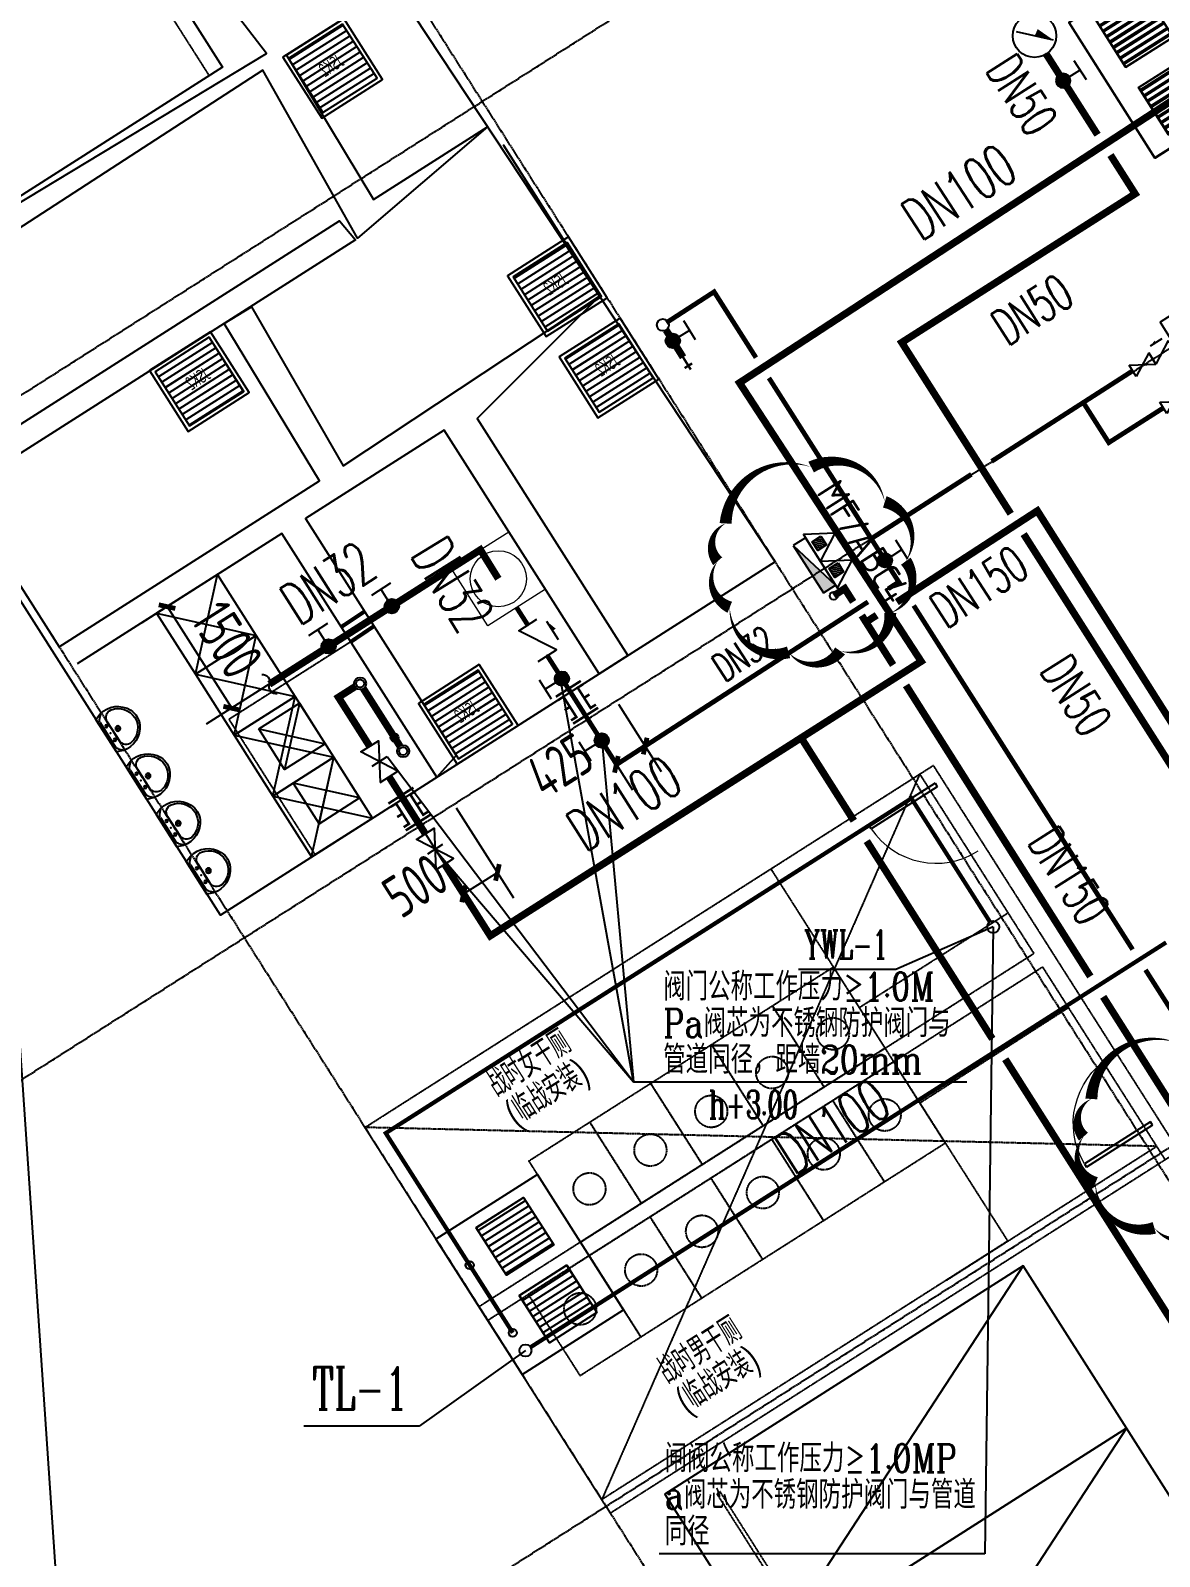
# Model space of a CAD drawing. Extents: x -1466470 to 922624, y -511729 to 590125.
# Drawn here: x -217023 to -202945, y 24484 to 43503 of the extents above; entities that cross this region are included whole.
import ezdxf
from ezdxf.xclip import XClip

# ---------------------------------------------------------------- set-up
doc = ezdxf.new("R2010")
doc.units = 0
doc.header["$LTSCALE"] = 10
doc.header["$MEASUREMENT"] = 0
doc.header["$XCLIPFRAME"] = 2
for name, pattern in [('104-1516 B2核心筒$0$DASH', [0.35, 0.25, -0.1]), ('X-104 B2平面$0$DASH', [0.35, 0.25, -0.1]), ('X-104 B2平面$0$DOTE', [2.42, 2, -0.2, 0.02, -0.2]), ('X-104 B2平面$1$DASH', [0.35, 0.25, -0.1]), ('三跑梯-B2F底层_还建$0$DASH', [0.35, 0.25, -0.1])]:
    doc.linetypes.add(name, pattern=pattern)
doc.layers.add('0-W-设备', color=63, linetype='Continuous', lineweight=0)
for name, color, linetype in [('104-1516 B2核心筒$0$A-I_卫-洁具', 241, 'Continuous'), ('104-1516 B2核心筒$0$A-I_车位', 9, 'Continuous'), ('104-1516 B2核心筒$0$A-TECH_结构', 21, 'Continuous'), ('104-1516 B2核心筒$0$集水坑&', 6, 'Continuous'), ('BEN$0$4', 7, 'Continuous'), ('DIM_压力污', 3, 'Continuous'), ('DIM_通气', 3, 'Continuous'), ('DMST-VALV', 140, 'Continuous'), ('EQUIP_消火栓', 7, 'Continuous'), ('EQUIP_消防', 7, 'Continuous'), ('EQUIP_热给水', 7, 'Continuous'), ('P-DMST-SUPL-1', 3, 'CCDI_L_P_J1'), ('PIPE-压力废', 31, 'TG_YF'), ('PIPE-压力污', 2, 'TG_YW'), ('PIPE-消防', 1, 'Continuous'), ('PIPE-热给水', 5, 'Continuous'), ('PIPE-给水', 3, 'TG_J'), ('PIPE-通气', 3, 'TG_T'), ('TEXT_压力废', 7, 'Continuous'), ('TEXT_消防', 7, 'Continuous'), ('TEXT_热给水', 7, 'Continuous'), ('TEXT_给水', 7, 'Continuous'), ('TEXT_通气', 7, 'Continuous'), ('TWT_DIM', 3, 'Continuous'), ('TWT_LEAD', 3, 'Continuous'), ('VALVE_压力废', 7, 'Continuous'), ('VALVE_热给水', 7, 'Continuous'), ('VALVE_给水', 7, 'Continuous'), ('VPIPE-压力污', 2, 'Continuous'), ('VPIPE-废水', 31, 'Continuous'), ('VPIPE-消防', 1, 'Continuous'), ('VPIPE-通气', 3, 'Continuous'), ('X-104 B2平面$0$A-SUR_看线', 231, 'Continuous'), ('X-104 B2平面$0$A_AXIS-轴线', 9, 'X-104 B2平面$0$DOTE'), ('X-104 B2平面$0$SURFACE', 6, 'Continuous'), ('X-104 B2平面$0$VPIPE-消防', 1, 'Continuous'), ('X-104 B2平面$0$文字1', 7, 'Continuous'), ('X-104 B2平面$0$集水坑&', 6, 'Continuous'), ('X-104 B2平面$1$集水坑&', 7, 'Continuous'), ('水-管线-给水低', 1, 'Continuous'), ('水-设备-给水', 7, 'Continuous'), ('水-阀门-给水', 7, 'Continuous')]:
    doc.layers.add(name, color=color, linetype=linetype)
for name, color, linetype, plot in [('DIM_MODI', 6, 'Continuous', False), ('X-104 B2平面$0$04-不打印_面积', 5, 'Continuous', False), ('三跑梯-B2F底层_还建$0$04-不打印_辅助线', 165, 'Continuous', False)]:
    doc.layers.add(name, color=color, linetype=linetype, plot=plot)
doc.layers.get('X-104 B2平面$0$A-SUR_看线').off()
doc.styles.add('_TCH_DIM_T3', font='ROS1', dxfattribs={"width": 0.8, "bigfont": 'JD'})
doc.styles.add('_TWT_PIPEDN', font='SIMPLEX', dxfattribs={"width": 0.8, "height": 3.5, "bigfont": 'HZTXT'})
doc.styles.add('_TWT_SERIAL', font='COMPLEX', dxfattribs={"width": 0.8, "height": 3.5, "bigfont": 'HZTXT'})
doc.styles.add('CCDI_T_G01', font='', dxfattribs={"width": 0.8, "height": 3.5})
doc.styles.get("Standard").update_dxf_attribs({"font": 'gbenor.shx', "bigfont": 'gbcbig.shx'})
doc.styles.add('TG_LINETYPE', font='romans2.shx', dxfattribs={"width": 0.8, "height": 3, "bigfont": 'hzdf2.shx'})
doc.styles.add('X-104 B2平面$0$20150624地库ZL1_t8_t8$0$20150624地库ZL1_t8_t8$0$华通样式', font='ros1.shx', dxfattribs={"width": 0.7, "height": 3.5, "bigfont": 'jd.shx'})
doc.styles.add('X-104 B2平面$0$JD', font='ROS.shx', dxfattribs={"width": 0.7, "bigfont": 'JD.shx'})
doc.styles.get('CCDI_T_G01').set_extended_font_data('CCDI_01')
doc.linetypes.add('CCDI_L_P_J', pattern='A,50,["J",CCDI_T_G01,S=2,R=0,X=1.25,Y=-1],-4', length=54)
doc.linetypes.add('CCDI_L_P_J1', pattern='A,49.5,["J",CCDI_T_G01,S=2,R=0,X=1.4,Y=-1],-0.8,["1",CCDI_T_G01,S=1.2,R=0,X=2,Y=-1],-3.7', length=54)
doc.linetypes.add('TG_J', pattern='A,2,-0.3,["J",TG_LINETYPE,S=0.1,R=0,X=-0.23,Y=-0.15],0', length=2.3)
doc.linetypes.add('TG_T', pattern='A,2,-0.3,["T",TG_LINETYPE,S=0.1,R=0,X=-0.23,Y=-0.15],0', length=2.3)
doc.linetypes.add('TG_XH', pattern='A,5,-0.6,["XH",TG_LINETYPE,S=0.1,R=0,X=-0.52,Y=-0.15],0', length=5.6)
doc.linetypes.add('TG_YF', pattern='A,2,-0.6,["YF",TG_LINETYPE,S=0.1,R=0,X=-0.52,Y=-0.15],0', length=2.6)
doc.linetypes.add('TG_YW', pattern='A,2,-0.6,["YW",TG_LINETYPE,S=0.1,R=0,X=-0.52,Y=-0.15],0', length=2.6)
doc.dimstyles.new('_TWT_ARCH&&150', dxfattribs={"dimtxt": 525, "dimasz": 150, "dimexe": 375, "dimexo": 450, "dimgap": 150, "dimtad": 1, "dimdec": 0, "dimzin": 0, "dimdsep": 46, "dimtxsty": '_TCH_DIM_T3', "dimblk": 'ARCHTICK', "dimcen": 0.09, "dimclrt": 7, "dimazin": 2, "dimtfac": 1, "dimtdec": 0, "dimtix": 1, "dimtmove": 2, "dimatfit": 3, "dimfxl": 1, "dimtolj": 1, "dimtzin": 0, "dimarcsym": 0})
pattern_1 = [(180, (-432649.534, -553252.195), (-7e-15, -79.375), [])]
pattern_2 = [(180, (350, -250), (-7e-15, -79.375), [])]

# ---------------------------------------------------------------- blocks, each defined once
blk = doc.blocks.new('104-1516 B2核心筒$0$$lvtry$00000178')
at = {"color": 0}
for p, q in [((-238, 0), (238, 0)), ((-214, -36), (-272, -91)), ((-180, -23), (180, -23)), ((-142, -105), (140, -105)), ((140, -105), (-142, -105)), ((216, -37), (268, -91))]:
    blk.add_line(p, q, dxfattribs=at)
blk.add_lwpolyline([(-104, -430, 0.224698), (110, -425, 0.348046), (269, -79), (239, 0), (-241, 0), (-271, -79, 0.356844)], format="xyb", close=True, dxfattribs=at)
for centre, radius in [((-100, -65), 16.3), ((1, -172), 31.6), ((100, -65), 16.3)]:
    blk.add_circle(centre, radius, dxfattribs=at)
at = {"color": 0, "lineweight": 13}
blk.add_circle((1, -172), 23, dxfattribs=at)
at = {"color": 0}
for centre, radius, start, end in [((-142, -205), 100, 90, 190.5602), ((-180, -73), 50, 90, 133.181), ((140, -205), 100, 349.4398, 90), ((180, -73), 50, 44.5607, 90), ((-1, -179), 243, 190.5602, 349.4398)]:
    blk.add_arc(centre, radius, start, end, dxfattribs=at)
for p in [(0, -65), (1, -172)]:
    blk.add_point(p, dxfattribs=at)
blk = doc.blocks.new('104-1516 B2核心筒$0$jgfd')
blk.add_lwpolyline([(5300, -1200), (0, -1200), (0, 1200), (5300, 1200), (5300, -1200), (0, 1200)])
at = {"linetype": '104-1516 B2核心筒$0$DASH', "ltscale": 0.001}
blk.add_lwpolyline([(550, -850), (550, 850), (600, 850), (600, -850)], close=True, dxfattribs=at)
blk = doc.blocks.new('三跑梯-B2F底层_还建')
at = {"layer": '三跑梯-B2F底层_还建$0$04-不打印_辅助线', "linetype": '三跑梯-B2F底层_还建$0$DASH'}
blk.add_line((0, 200), (2700, 200), dxfattribs=at)
at = {"layer": '三跑梯-B2F底层_还建$0$04-不打印_辅助线'}
blk.add_lwpolyline([(2700, 5300), (0, 5300), (0, 0), (2700, 0)], close=True, dxfattribs=at)
blk.add_lwpolyline([(718, 791), (718, 2076), (572, 1796)], dxfattribs=at)
blk = doc.blocks.new('104-1516 B2核心筒$0$A$C51037562')
at = {"layer": '104-1516 B2核心筒$0$集水坑&'}
h = blk.add_hatch(dxfattribs=at)
h.set_pattern_fill('ANSI31', color=256, scale=50, angle=135)
h.set_pattern_definition(pattern_1)
h.paths.add_polyline_path([(-850, 850), (-50, 850), (-50, 50), (-850, 50)])
for points in [[(-900, 900), (0, 900), (0, 0), (-900, 0)], [(-850, 850), (-50, 850), (-50, 50), (-850, 50)]]:
    blk.add_lwpolyline(points, close=True, dxfattribs=at)
blk = doc.blocks.new('104-1516 B2核心筒')
at = {"layer": '104-1516 B2核心筒$0$A-I_卫-洁具', "ltscale": 0.1}
for p, q in [((1250, 43900), (2150, 44800)), ((1250, 44800), (2150, 43900)), ((1250, 43000), (2150, 43900)), ((1250, 43900), (2150, 43000)), ((1250, 42100), (2150, 43000)), ((1250, 43000), (2150, 42100)), ((1250, 41200), (2150, 42100)), ((1250, 42100), (2150, 41200))]:
    blk.add_line(p, q, dxfattribs=at)
for points in [[(1250, 44800), (1250, 43900), (2150, 43900), (2150, 44800)], [(1250, 43900), (1250, 43000), (2150, 43000), (2150, 43900)], [(1250, 43000), (1250, 42100), (2150, 42100), (2150, 43000)], [(1250, 42100), (1250, 41200), (2150, 41200), (2150, 42100)]]:
    blk.add_lwpolyline(points, close=True, dxfattribs=at)
at = {"layer": '104-1516 B2核心筒$0$A-I_卫-洁具', "ltscale": 0.1, "xscale": -1}
for p, rotation in [((-100, 43849), 89.99999757524496), ((-100, 43149), 89.99999757524496), ((-100, 42449), 89.99999757524503), ((-100, 41749), 89.99999757524496)]:
    blk.add_blockref('104-1516 B2核心筒$0$$lvtry$00000178', p, dxfattribs=dict(at, rotation=rotation))
at = {"layer": '104-1516 B2核心筒$0$A-I_车位', "xscale": -1, "rotation": 179.9999976130331}
for p in [(699, 30937), (699, 28537)]:
    blk.add_blockref('104-1516 B2核心筒$0$jgfd', p, dxfattribs=at)
at = {"layer": '104-1516 B2核心筒$0$A-TECH_结构'}
ref = blk.add_blockref('三跑梯-B2F底层_还建', (5600, 52750), dxfattribs=dict(at, xscale=-0.9999999999999996, rotation=90))
XClip(ref).set_block_clipping_path([(49.9998478143, 0), (2650.0000166641, 5300)])
at = {"layer": '104-1516 B2核心筒$0$集水坑&', "xscale": -1, "rotation": 7.559011859923304e-06}
blk.add_blockref('104-1516 B2核心筒$0$A$C51037562', (2800, 46500), dxfattribs=at)
blk = doc.blocks.new('X-104 B2平面$1$A$C51037562')
at = {"layer": 'X-104 B2平面$1$集水坑&'}
h = blk.add_hatch(dxfattribs=at)
h.set_pattern_fill('ANSI31', color=256, scale=50, angle=135)
h.set_pattern_definition(pattern_1)
h.paths.add_polyline_path([(-850, 850), (-50, 850), (-50, 50), (-850, 50)])
for points in [[(-900, 900), (0, 900), (0, 0), (-900, 0)], [(-850, 850), (-50, 850), (-50, 50), (-850, 50)]]:
    blk.add_lwpolyline(points, close=True, dxfattribs=at)
blk = doc.blocks.new('X-104 B2平面$1$12ddddddj')
at = {"layer": 'X-104 B2平面$1$集水坑&', "linetype": 'Continuous'}
h = blk.add_hatch(dxfattribs=at)
h.set_pattern_fill('ANSI31', color=256, scale=50, angle=135)
h.set_pattern_definition(pattern_2)
h.paths.add_polyline_path([(3014056, 294593), (3014756, 294593), (3014756, 293893), (3014056, 293893)])
h.paths.add_polyline_path([(3014056, 293593), (3014756, 293593), (3014756, 292893), (3014056, 292893)])
for points in [[(3015056, 294743), (3013556, 294743), (3013556, 292743), (3015056, 292743)], [(3014056, 294593), (3014756, 294593), (3014756, 293893), (3014056, 293893)], [(3014056, 293593), (3014756, 293593), (3014756, 292893), (3014056, 292893)]]:
    blk.add_lwpolyline(points, close=True, dxfattribs=at)
for centre in [(3013736, 294243), (3013736, 293243)]:
    blk.add_circle(centre, 50, dxfattribs=at)
blk = doc.blocks.new('104 轴线')
for p, q in [((-158456, -48930), (-73109, 5398)), ((-153945, -56016), (-61764, 2663)), ((-162322, -42856), (-107174, -7751)), ((-156966, -27673), (-120641, -84738)), ((-163799, -32023), (-127474, -89088))]:
    blk.add_line(p, q)
blk = doc.blocks.new('X-104 B2平面$0$$DorLib2D$00000001')
at = {"ltscale": 0.5}
for p, q in [((0.45, 0.975), (0.5, 0.975)), ((0.45, 0), (0.45, 0.975)), ((0.5, 0), (0.5, 0.975)), ((0.5, 0), (0.45, 0))]:
    blk.add_line(p, q, dxfattribs=at)
at = {"lineweight": 13, "ltscale": 0.5}
blk.add_arc((0.475, 0), 0.975, 91.4693, 180, dxfattribs=at)
blk = doc.blocks.new('X-104 B2平面$0$A$C46881555')
at = {"layer": 'X-104 B2平面$0$VPIPE-消防', "linetype": 'Continuous'}
blk.add_circle((-3504, 42543), 50, dxfattribs=at)
blk = doc.blocks.new('X-104 B2平面')
at = {"layer": 'X-104 B2平面$0$04-不打印_面积', "color": 250}
blk.add_lwpolyline([(-42154, 257698), (-16810, -114737), (61547, 245499)], dxfattribs=at)
at = {"layer": 'X-104 B2平面$0$SURFACE', "color": 6, "linetype": 'X-104 B2平面$1$DASH'}
for p, q in [((-15905, 40256), (-19869, 31213)), ((-15905, 40256), (-14482, 38020)), ((-16660, 37345), (-14804, 38526)), ((-21292, 33448), (-14374, 37852)), ((-20134, 34422), (-14482, 38020)), ((-14374, 37852), (-12844, 35447)), ((-15904, 36157), (-14052, 37345)), ((-17097, 36356), (-21399, 33617)), ((-12951, 35616), (-22822, 35852)), ((-15566, 33951), (-12951, 35616))]:
    blk.add_line(p, q, dxfattribs=at)
for points in [[(-12675, 35555), (-19761, 31044), (-22822, 35852), (-15736, 40363)], [(-14807, 34435), (-19869, 31213), (-22822, 35852), (-17761, 39074)], [(-16338, 36839), (-17097, 36356), (-17741, 37368), (-16982, 37851)], [(-17097, 36356), (-17856, 35872), (-18501, 36885), (-17741, 37368)], [(-17856, 35872), (-18615, 35389), (-19260, 36401), (-18501, 36885)], [(-16230, 36670), (-16989, 36187), (-16345, 35175), (-15586, 35658)], [(-18615, 35389), (-19375, 34906), (-20019, 35918), (-19260, 36401)], [(-16989, 36187), (-17749, 35704), (-17104, 34691), (-16345, 35175)], [(-19375, 34906), (-20134, 34422), (-20778, 35435), (-20019, 35918)], [(-17749, 35704), (-18508, 35220), (-17864, 34208), (-17104, 34691)], [(-18508, 35220), (-19267, 34737), (-18623, 33725), (-17864, 34208)], [(-19267, 34737), (-20026, 34254), (-19382, 33241), (-18623, 33725)], [(-20026, 34254), (-20786, 33770), (-20141, 32758), (-19382, 33241)]]:
    blk.add_lwpolyline(points, close=True, dxfattribs=at)
for centre in [(-16986, 37019), (-17745, 36536), (-18504, 36052), (-16341, 36007), (-19263, 35569), (-17101, 35523), (-20023, 35086), (-17860, 35040), (-18619, 34557), (-19378, 34074), (-20138, 33590)]:
    blk.add_circle(centre, 200, dxfattribs=at)
at = {"layer": 'X-104 B2平面$1$集水坑&'}
for p, q in [((-23640, 41141), (-23824, 40312)), ((-24146, 40818), (-23318, 40634)), ((-23394, 39637), (-23210, 40466)), ((-22888, 39960), (-23716, 40143))]:
    blk.add_line(p, q, dxfattribs=at)
at = {"layer": 'X-104 B2平面$1$集水坑&', "linetype": 'X-104 B2平面$1$DASH'}
blk.add_lwpolyline([(-23444, 39250), (-21925, 40217), (-22999, 41904), (-24518, 40937)], close=True, dxfattribs=at)
at = {"layer": 'X-104 B2平面$1$集水坑&'}
for points in [[(-24146, 40818), (-23640, 41141), (-23318, 40634), (-23824, 40312)], [(-23394, 39637), (-22888, 39960), (-23210, 40466), (-23716, 40143)]]:
    blk.add_lwpolyline(points, close=True, dxfattribs=at)
at = {"layer": 'X-104 B2平面$1$集水坑&', "linetype": 'Continuous'}
for centre in [(-22883, 41385), (-22453, 40710)]:
    blk.add_circle(centre, 50, dxfattribs=at)
at = {"rotation": 32.47920826362237}
blk.add_blockref('104-1516 B2核心筒', (-2417, 3796), dxfattribs=at)
at = {"layer": 'X-104 B2平面$0$A-SUR_看线'}
blk.add_blockref('X-104 B2平面$0$A$C46881555', (-13472, -65), dxfattribs=at)
at = {"layer": 'X-104 B2平面$0$A_AXIS-轴线', "rotation": 7.045863037328646e-07}
blk.add_blockref('104 轴线', (130274, 84690), dxfattribs=at)
at = {"layer": 'X-104 B2平面$0$SURFACE', "color": 6, "linetype": 'X-104 B2平面$1$DASH'}
for p, xscale, yscale, zscale, rotation in [((-15445, 39719), -999.9999999999997, -999.9999999999997, 999.9999999999999, 302.479203682322), ((-13270, 36302), 999.9999999999998, -1000, 999.9999999999998, 302.4792082305224)]:
    blk.add_blockref('X-104 B2平面$0$$DorLib2D$00000001', p, dxfattribs=dict(at, xscale=xscale, yscale=yscale, zscale=zscale, rotation=rotation))
at = {"layer": 'X-104 B2平面$1$集水坑&', "linetype": 'Continuous'}
for p, rotation in [((2378118, 1908070), 212.2975590593015), ((-2405856, -1832441), 32.47920587665723)]:
    blk.add_blockref('X-104 B2平面$1$12ddddddj', p, dxfattribs=dict(at, rotation=rotation))
at = {"layer": 'X-104 B2平面$1$集水坑&', "xscale": -1, "rotation": 32.47921582263423}
for p in [(-23361, 48431), (-20561, 45708), (-19917, 44696), (-21672, 40378)]:
    blk.add_blockref('X-104 B2平面$1$A$C51037562', p, dxfattribs=at)
at = {"color": 6, "ltscale": 0.7, "style": 'X-104 B2平面$0$JD', "width": 0.7}
for s, p in [('战时女干厕', (-21166, 36213)), ('(临战安装)', (-20936, 35851)), ('战时男干厕', (-19037, 32636)), ('(临战安装)', (-18806, 32274))]:
    blk.add_text(s, height=337.6, rotation=32.4792, dxfattribs=at).set_placement(p)
blk = doc.blocks.new('X-104 B2平面$0$12ddddddj')
at = {"layer": 'X-104 B2平面$0$集水坑&', "linetype": 'Continuous'}
h = blk.add_hatch(dxfattribs=at)
h.set_pattern_fill('ANSI31', color=256, scale=50, angle=135)
h.set_pattern_definition(pattern_2)
h.paths.add_polyline_path([(3014056, 294593), (3014756, 294593), (3014756, 293893), (3014056, 293893)])
h.paths.add_polyline_path([(3014056, 293593), (3014756, 293593), (3014756, 292893), (3014056, 292893)])
for points in [[(3015056, 294743), (3013556, 294743), (3013556, 292743), (3015056, 292743)], [(3014056, 294593), (3014756, 294593), (3014756, 293893), (3014056, 293893)], [(3014056, 293593), (3014756, 293593), (3014756, 292893), (3014056, 292893)]]:
    blk.add_lwpolyline(points, close=True, dxfattribs=at)
for centre in [(3013736, 294243), (3013736, 293243)]:
    blk.add_circle(centre, 50, dxfattribs=at)
blk = doc.blocks.new('X-104 B2平面$0$A$C51037562')
at = {"layer": 'X-104 B2平面$0$集水坑&'}
h = blk.add_hatch(dxfattribs=at)
h.set_pattern_fill('ANSI31', color=256, scale=50, angle=135)
h.set_pattern_definition(pattern_1)
h.paths.add_polyline_path([(-850, 850), (-50, 850), (-50, 50), (-850, 50)])
for points in [[(-900, 900), (0, 900), (0, 0), (-900, 0)], [(-850, 850), (-50, 850), (-50, 50), (-850, 50)]]:
    blk.add_lwpolyline(points, close=True, dxfattribs=at)
at = {"layer": 'X-104 B2平面$0$文字1', "style": 'X-104 B2平面$0$20150624地库ZL1_t8_t8$0$20150624地库ZL1_t8_t8$0$华通样式', "width": 0.7}
blk.add_text('JSK2', height=175, dxfattribs=at).set_placement((-608, 407))
blk = doc.blocks.new('X-104 B2平面$0$A$C1782719E')
at = {"layer": 'X-104 B2平面$0$集水坑&', "linetype": 'X-104 B2平面$0$DASH'}
blk.add_lwpolyline([(2000, 0), (2000, 1800), (0, 1800), (0, 0)], close=True, dxfattribs=at)
at = {"layer": 'X-104 B2平面$0$集水坑&', "linetype": 'Continuous'}
for centre in [(500, 1620), (1500, 1620)]:
    blk.add_circle(centre, 50, dxfattribs=at)
blk = doc.blocks.new('$TWTSYS$00000546')
h = blk.add_hatch()
h.set_pattern_fill('ANSI31', color=256, scale=200, style=0)
h.set_pattern_definition([(45, (-38543.802, -6670.83), (-17.67767, 17.67767), [])])
h.paths.add_polyline_path([(-65, 174), (65, 174), (65, 44), (-65, 44)])
for points in [[(0, 344), (-198, 0), (198, 0)], [(-65, 174), (65, 174), (65, 44), (-65, 44)]]:
    blk.add_lwpolyline(points, close=True)
blk = doc.blocks.new('M_L13YRO')
for p, q in [((-24, 249), (250, 4)), ((250, 4), (-24, -249))]:
    blk.add_line(p, q)
blk.add_circle((0, 0), 250)
at = {"flags": 9}
for tag in ['XSIZE', 'YSIZE']:
    blk.add_attdef(tag, (0, 0), '', height=0.5, dxfattribs=at)
blk = doc.blocks.new('A$C53685222')
blk.add_lwpolyline([(800, 466), (800, 800), (0, 800), (0, 0), (800, 0), (800, 255)])
at = {"layer": 'BEN$0$4', "color": 30, "linetype": 'Continuous'}
for p, q in [((77, 490), (77, 310)), ((103, 490), (77, 490)), ((103, 490), (103, 310)), ((129, 652), (129, 450)), ((644, 670), (148, 670)), ((183, 566), (201, 515)), ((228, 611), (279, 593)), ((566, 617), (515, 599)), ((611, 572), (593, 521)), ((665, 652), (665, 450)), ((697, 490), (697, 310)), ((697, 490), (723, 490)), ((723, 490), (723, 310)), ((77, 310), (103, 310)), ((178, 450), (103, 450)), ((103, 352), (178, 352)), ((129, 352), (129, 153)), ((183, 234), (201, 285)), ((616, 235), (596, 285)), ((622, 450), (697, 450)), ((697, 352), (622, 352)), ((665, 352), (665, 153)), ((723, 310), (697, 310)), ((149, 134), (645, 134)), ((228, 189), (279, 207)), ((573, 188), (521, 205)), ((614, 213), (614, 225)), ((665, 158), (665, 170))]:
    blk.add_line(p, q, dxfattribs=at)
for centre, radius in [((159, 641), 32), ((156, 641), 8.29), ((400, 400), 227), ((211, 583), 32), ((208, 583), 8.29), ((400, 400), 186), ((581, 591), 32), ((579, 591), 8.29), ((632, 641), 32), ((631, 641), 8.29), ((209, 219), 32), ((582, 219), 32), ((159, 164), 32), ((156, 164), 8.29), ((206, 219), 8.29), ((582, 219), 8.29), ((634, 164), 32), ((634, 164), 8.29)]:
    blk.add_circle(centre, radius, dxfattribs=at)
blk = doc.blocks.new('A$C05380F4A')
at = {"layer": 'DMST-VALV'}
for p, q in [((-83, 0), (83, 0)), ((83, -288), (-83, 0)), ((512, 79), (678, 79)), ((678, -209), (512, 79)), ((678, 79), (512, -209)), ((83, 0), (-83, -288)), ((83, -576), (-83, -288)), ((83, -288), (-83, -288)), ((-83, -288), (83, -288)), ((144, -519), (144, -346)), ((678, -497), (512, -209)), ((678, -209), (512, -209)), ((512, -209), (678, -209)), ((739, -439), (739, -267)), ((678, -497), (512, -497)), ((83, -576), (-83, -576)), ((-93, -1160), (74, -1160)), ((74, -1449), (-93, -1160)), ((74, -1160), (-93, -1449)), ((502, -1221), (669, -1221)), ((669, -1509), (502, -1221)), ((669, -1221), (502, -1509)), ((74, -1449), (-93, -1449)), ((-93, -1449), (74, -1449)), ((669, -1509), (502, -1509)), ((502, -1509), (669, -1509))]:
    blk.add_line(p, q, dxfattribs=at)
blk.add_circle((2, -863), 120, dxfattribs=at)
for p in [(0, -288), (0, -288), (595, -209), (595, -209), (-10, -1449), (-10, -1449), (585, -1509), (585, -1509)]:
    blk.add_point(p, dxfattribs=at)
for points in [[(144, -432), (173, -432), (144, -346)], [(739, -353), (768, -353), (739, -267)]]:
    blk.add_solid(points, dxfattribs=at)
at = {"layer": 'P-DMST-SUPL-1', "linetype": 'CCDI_L_P_J', "const_width": 35}
for points in [[(-1, -576), (-1, -696)], [(594, -497), (594, -599)], [(-1, -1045), (-1, -1160)], [(594, -1126), (594, -1221)]]:
    blk.add_lwpolyline(points, dxfattribs=at)
at = {"layer": 'DMST-VALV'}
for name, p, xscale, yscale, zscale, rotation in [('A$C53685222', (267, -533), 0.8250000001862645, 0.8250000001862645, 0.8250000001862645, 270), ('M_L13YRO', (2, -863), 0.7200000062584877, 0.7200000062584877, 0.7200000062584877, 90)]:
    blk.add_blockref(name, p, dxfattribs=dict(at, xscale=xscale, yscale=yscale, zscale=zscale, rotation=rotation))
blk = doc.blocks.new('$VALVE$00000497')
for p, q in [((78, 138), (-78, 138)), ((0, 50), (0, 138))]:
    blk.add_line(p, q)
at = {"const_width": 49.6}
blk.add_lwpolyline([(25, 0, 1), (-25, 0, 1)], format="xyb", close=True, dxfattribs=at)
blk.add_circle((0, 0), 50)
blk = doc.blocks.new('$TwtSys$00000320')
at = {"const_width": 20}
for points in [[(0, 0), (0, -121)], [(-37, -83), (37, -83)]]:
    blk.add_lwpolyline(points, dxfattribs=at)
blk = doc.blocks.new('$TwtSys$00000132')
at = {"elevation": 0}
blk.add_lwpolyline([(7, -101, -0.575183), (0, 0, 0.604745), (-11, 101, 16.924828)], format="xyb", dxfattribs=at)
blk = doc.blocks.new('$TwtSys$00000434')
for p, q in [((-0.5, 0.5), (-0.5, -0.5)), ((-0.5, -0.5), (0.5, 0.5)), ((0.5, 0.5), (-0.5, 0.5)), ((0.5, -0.5), (0.5, 0.5)), ((-0.5, -0.5), (0.5, -0.5))]:
    blk.add_line(p, q)
blk.add_solid([(0.5, -0.5), (0.5, 0.5), (-0.5, -0.5)])
blk = doc.blocks.new('$VALVE$00000742')
blk.add_line((-93, -93), (93, 93))
blk.add_lwpolyline([(93, 93, 0, 50, 0), (-13, 22, 50, 50, 0)], format="xyseb")
blk.add_circle((0, 0), 150)
for p in [(-150, 0), (150, 0)]:
    blk.add_point(p)
blk = doc.blocks.new('$VALVE$00000315')
blk.add_line((-75, 125), (75, 125))
blk.add_lwpolyline([(-125, -75), (-125, 75), (125, -75), (125, 75)])
for p in [(-125, 0), (125, 0)]:
    blk.add_point(p)
blk.add_solid([(0, 125), (0, 150), (75, 125)])
blk = doc.blocks.new('$VALVE$00000551')
at = {"const_width": 30}
for points in [[(-332, -177), (-332, 175)], [(-2, 100), (-252, 100), (-252, 175)], [(-2, 100), (-2, 175)], [(-2, 100), (248, 100), (248, 175)], [(332, -175), (332, 177)], [(-252, -175), (-252, -100), (-2, -100)], [(-2, -175), (-2, -100)], [(248, -175), (248, -100), (-2, -100)]]:
    blk.add_lwpolyline(points, dxfattribs=at)
blk = doc.blocks.new('_ArchTick')
at = {"color": 0, "linetype": 'ByBlock', "const_width": 0.4}
blk.add_lwpolyline([(-0.5, -0.5), (0.5, 0.5)], dxfattribs=at)
blk = doc.blocks.new('*D159')
at = {"layer": 'Defpoints', "color": 0, "transparency": 16777216}
for p in [(-209931, 35485), (-210290, 35257), (-209358, 34585)]:
    blk.add_point(p, dxfattribs=at)
at = {"layer": 'TWT_DIM', "color": 0, "lineweight": -2, "transparency": 16777216}
for p, q in [((-209689, 35106), (-209157, 34269)), ((-210048, 34877), (-209516, 34040)), ((-209717, 34357), (-209358, 34585))]:
    blk.add_line(p, q, dxfattribs=at)
at = {"layer": 'TWT_DIM', "color": 0, "lineweight": -2, "transparency": 16777216, "xscale": 150, "yscale": 150, "zscale": 150}
for p, rotation in [((-209358, 34585), 32.4792374952718), ((-209717, 34357), 212.4792374952718)]:
    blk.add_blockref('_ArchTick', p, dxfattribs=dict(at, rotation=rotation))
at = {"layer": 'TWT_DIM', "color": 7, "transparency": 16777216, "insert": (-210423, 34342), "char_height": 525, "attachment_point": 5, "rotation": 32.4792, "style": '_TCH_DIM_T3'}
blk.add_mtext('\\A1;425', dxfattribs=at)
blk = doc.blocks.new('$VALVE$00000296')
for points in [[(-125, 72), (-125, -72), (125, 72), (125, -72), (-125, 72)], [(0, 60), (0, -64)]]:
    blk.add_lwpolyline(points)
for p in [(-125, 0), (125, 0)]:
    blk.add_point(p)
blk = doc.blocks.new('*D160')
at = {"layer": 'Defpoints', "color": 0, "transparency": 16777216}
for p in [(-211956, 34197), (-212377, 33928), (-211200, 33010)]:
    blk.add_point(p, dxfattribs=at)
at = {"layer": 'TWT_DIM', "color": 0, "lineweight": -2, "transparency": 16777216}
for p, q in [((-211714, 33817), (-210999, 32694)), ((-212136, 33548), (-211421, 32425)), ((-211622, 32742), (-211200, 33010))]:
    blk.add_line(p, q, dxfattribs=at)
at = {"layer": 'TWT_DIM', "color": 0, "lineweight": -2, "transparency": 16777216, "xscale": 150, "yscale": 150, "zscale": 150}
for p, rotation in [((-211200, 33010), 32.47920587665759), ((-211622, 32742), 212.4792058766576)]:
    blk.add_blockref('_ArchTick', p, dxfattribs=dict(at, rotation=rotation))
at = {"layer": 'TWT_DIM', "color": 7, "transparency": 16777216, "insert": (-212225, 32847), "char_height": 525, "attachment_point": 5, "rotation": 32.4792, "style": '_TCH_DIM_T3'}
blk.add_mtext('\\A1;500', dxfattribs=at)
blk = doc.blocks.new('*D161')
at = {"layer": 'Defpoints', "color": 0, "transparency": 16777216}
for p in [(-213889, 37234), (-213083, 35968), (-214514, 35057)]:
    blk.add_point(p, dxfattribs=at)
at = {"layer": 'TWT_DIM', "color": 0, "lineweight": -2, "transparency": 16777216}
for p, q in [((-214268, 36992), (-215636, 36121)), ((-215320, 36323), (-214514, 35057)), ((-213463, 35726), (-214831, 34856))]:
    blk.add_line(p, q, dxfattribs=at)
at = {"layer": 'TWT_DIM', "color": 0, "lineweight": -2, "transparency": 16777216, "xscale": 150, "yscale": 150, "zscale": 150}
for p, rotation in [((-215320, 36323), 122.479205876659), ((-214514, 35057), 302.479205876659)]:
    blk.add_blockref('_ArchTick', p, dxfattribs=dict(at, rotation=rotation))
at = {"layer": 'TWT_DIM', "color": 7, "transparency": 16777216, "insert": (-214569, 35911), "char_height": 525, "attachment_point": 5, "rotation": 302.4792, "style": '_TCH_DIM_T3'}
blk.add_mtext('\\A1;1500', dxfattribs=at)

msp = doc.modelspace()

# ---------------------------------------------------------------- hatches: boundary and pattern name
at = {"layer": 'PIPE-压力废', "linetype": 'TG_YF'}
for points in [[(-208181.7, 39112.7), (-208206.3, 39150.4), (-208244, 39125.8)], [(-211289.8, 32219.6), (-211265.7, 32181.7), (-211303.6, 32157.5)]]:
    msp.add_hatch(color=256, dxfattribs=at).paths.add_polyline_path(points)
at = {"layer": 'PIPE-压力废', "linetype": 'Continuous'}
for points in [[(-208181.7, 39112.7), (-208219.4, 39088.2), (-208244, 39125.8)], [(-205916.3, 35640.2), (-205878.7, 35664.8), (-205853.8, 35626.7)], [(-213182.9, 35193.5), (-213207, 35231.4), (-213245, 35207.3)], [(-213182.9, 35193.5), (-213220.8, 35169.3), (-213245, 35207.3)], [(-211289.8, 32219.6), (-211327.8, 32195.5), (-211303.6, 32157.5)]]:
    msp.add_hatch(color=256, dxfattribs=at).paths.add_polyline_path(points)
at = {"layer": 'PIPE-压力废'}
msp.add_hatch(color=256, dxfattribs=at).paths.add_polyline_path([(-205916.3, 35640.2), (-205892.2, 35602.2), (-205853.8, 35626.7)])
at = {"layer": 'PIPE-压力污', "linetype": 'TG_YW'}
for points in [[(-206038.4, 33932.8), (-206052.5, 33955), (-206030.4, 33969.1)], [(-206038.4, 33932.8), (-206016.3, 33946.9), (-206030.4, 33969.1)], [(-212593.1, 29760.4), (-212607.2, 29782.5), (-212629.3, 29768.4)]]:
    msp.add_hatch(color=256, dxfattribs=at).paths.add_polyline_path(points)
at = {"layer": 'PIPE-压力污'}
msp.add_hatch(color=256, dxfattribs=at).paths.add_polyline_path([(-212593.1, 29760.4), (-212615.2, 29746.3), (-212629.3, 29768.4)])
at = {"layer": 'PIPE-消防', "linetype": 'TG_XH'}
for points in [[(-204467.5, 37517.1), (-204492, 37554.9), (-204453.8, 37579.7)], [(-204467.5, 37517.1), (-204429.5, 37541.2), (-204453.8, 37579.7)], [(-206869.8, 36548.5), (-206894.6, 36586), (-206856.3, 36611.4)]]:
    msp.add_hatch(color=256, dxfattribs=at).paths.add_polyline_path(points)
at = {"layer": 'PIPE-消防'}
msp.add_hatch(color=256, dxfattribs=at).paths.add_polyline_path([(-206869.8, 36548.5), (-206831.8, 36572.6), (-206856.3, 36611.4)])
at = {"layer": 'PIPE-热给水', "linetype": 'Continuous'}
for points in [[(-211413.1, 37031.2), (-211437.3, 37069.1), (-211398.9, 37093.6)], [(-211413.1, 37031.2), (-211374.9, 37054.9), (-211398.9, 37093.6)]]:
    msp.add_hatch(color=256, dxfattribs=at).paths.add_polyline_path(points)
at = {"layer": 'PIPE-给水'}
for points in [[(-203248.3, 41467.9), (-203210.3, 41492.1), (-203186.2, 41454.1)], [(-206158.7, 39615.3), (-206196.6, 39591.1), (-206220.8, 39629.1)]]:
    msp.add_hatch(color=256, dxfattribs=at).paths.add_polyline_path(points)
at = {"layer": 'PIPE-给水', "linetype": 'Continuous'}
for points in [[(-203248.3, 41467.9), (-203224.1, 41429.9), (-203186.2, 41454.1)], [(-208498.2, 40246.6), (-208514.5, 40271.8), (-208489.2, 40288.2)], [(-208498.2, 40246.6), (-208472.9, 40262.8), (-208489.2, 40288.2)], [(-206158.7, 39615.3), (-206182.8, 39653.2), (-206220.8, 39629.1)], [(-203576.7, 38366.9), (-203602, 38350.7), (-203585.9, 38325.4)], [(-203576.7, 38366.9), (-203560.6, 38341.5), (-203585.9, 38325.4)], [(-209714.1, 34355), (-209739.4, 34338.8), (-209723.2, 34313.4)], [(-209714.1, 34355), (-209697.8, 34329.8), (-209723.2, 34313.4)]]:
    msp.add_hatch(color=256, dxfattribs=at).paths.add_polyline_path(points)

# ---------------------------------------------------------------- linework, layer by layer
at = {"layer": '0-W-设备', "color": 2, "linetype": 'ByBlock', "ltscale": 0.5}
msp.add_lwpolyline([(-211058.7, 37256.9), (-210602.2, 36539.9), (-211319.3, 36083.4), (-211775.7, 36800.5)], close=True, dxfattribs=at)
msp.add_circle((-211189, 36670.2), 350, dxfattribs=at)
at = {"layer": 'Defpoints'}
for points in [[(-220830.5, 42179.5), (-214081.8, 46475.4), (-207737.7, 36881.6), (-214655.1, 32478.2), (-220830.5, 42179.5)], [(-219497.6, 39945.9), (-214081.4, 43215.8), (-215765.2, 45403.8), (-215431.5, 45616.2), (-213947.2, 43656.8), (-212744.1, 44452.4), (-212488.9, 44051.6), (-213832.1, 43196.7), (-212746.6, 41398.3), (-211323.5, 42304.2), (-212944, 40917), (-214127.3, 43008.7), (-219162, 39744.6)], [(-218061.2, 38015.2), (-213168.4, 41129.8), (-212968.4, 40896.1), (-217897.7, 37758.3), (-216665, 35821.9), (-213417.2, 37889.3), (-214607.7, 39852.6), (-214265.5, 40060.1), (-213121.9, 38077.3), (-209925.9, 40190.7), (-211125.2, 42074.7), (-209925.9, 40190.7), (-211452.9, 38666.2), (-209573.1, 35713.2), (-209931, 35485.4), (-211864.2, 38522.3), (-213593.5, 37421.5), (-211714, 34468.9), (-211955.6, 34196.6), (-213888.8, 37233.5), (-216440.6, 35609.1)]]:
    msp.add_lwpolyline(points, dxfattribs=at)
at = {"layer": 'DIM_MODI'}
for points in [[(-206108, 36889.4, 0, 150, 0.5), (-206370.4, 37628.7, 0, 150, 0.5), (-207288.6, 38062, 0, 150, 0.5), (-208354.8, 37359.7, 0, 150, 0.5), (-208453.3, 36889.4, 0, 150, 0.5), (-208303.1, 36315.2, 0, 150, 0.5), (-207569.6, 35752.9, 0, 150, 0.5), (-206928.1, 35770.9, 0, 150, 0.5), (-206301.8, 36243.5, 0, 150, 0.5)], [(-201547.3, 29716.3, 0, 150, 0.5), (-201809.8, 30455.7, 0, 150, 0.5), (-202728, 30888.9, 0, 150, 0.5), (-203794.2, 30186.6, 0, 150, 0.5), (-203892.6, 29716.3, 0, 150, 0.5), (-203742.4, 29142.1, 0, 150, 0.5), (-203009, 28579.8, 0, 150, 0.5), (-202367.5, 28597.9, 0, 150, 0.5), (-201741.2, 29070.4, 0, 150, 0.5)]]:
    msp.add_lwpolyline(points, format="xyseb", close=True, dxfattribs=at)
at = {"layer": 'DIM_压力污', "color": 4}
for p, q in [((-205018.1, 32330), (-206233.4, 31798.5)), ((-206233.4, 31798.5), (-207447.8, 31798.5))]:
    msp.add_line(p, q, dxfattribs=at)
at = {"layer": 'DIM_通气'}
for p, q in [((-210850.8, 27052), (-212176.5, 26108.2)), ((-212176.5, 26108.2), (-213615.6, 26108.2))]:
    msp.add_line(p, q, dxfattribs=at)
at = {"layer": 'PIPE-压力废', "linetype": 'TG_YF', "ltscale": 1.5, "const_width": 90}
for points in [[(-208181.7, 39112.7), (-202158, 43042.3)], [(-211289.8, 32219.6), (-207412.7, 34687.6)], [(-207412.7, 34687.6), (-206755.9, 33653.9)], [(-206595, 33400.7), (-205028.7, 30936)], [(-204867.8, 30682.8), (-192917.9, 11878)]]:
    msp.add_lwpolyline(points, dxfattribs=at)
at = {"layer": 'PIPE-压力废', "linetype": 'Continuous', "ltscale": 1.5, "const_width": 90}
for points in [[(-205916.3, 35640.2), (-208181.7, 39112.7)], [(-213182.9, 35193.5), (-212976.2, 35325)], [(-213182.9, 35193.5), (-212793.6, 34581.9)], [(-212872.7, 35302), (-212416.2, 34585)], [(-212551.9, 34202.3), (-212099.6, 33491.6)], [(-211857.9, 33112), (-211289.8, 32219.6)]]:
    msp.add_lwpolyline(points, dxfattribs=at)
at = {"layer": 'PIPE-压力废', "ltscale": 1.5, "const_width": 90}
msp.add_lwpolyline([(-207412.7, 34687.6), (-205916.3, 35640.2)], dxfattribs=at)
at = {"layer": 'PIPE-压力污', "linetype": 'TG_YW', "ltscale": 1.5, "const_width": 52.5}
for points in [[(-212593.1, 29760.4), (-206038.4, 33932.8)], [(-206038.4, 33932.8), (-205058.4, 32393.3)]]:
    msp.add_lwpolyline(points, dxfattribs=at)
at = {"layer": 'PIPE-压力污', "ltscale": 1.2, "const_width": 52.5}
msp.add_lwpolyline([(-211009, 27271.8), (-212593.1, 29760.4)], dxfattribs=at)
at = {"layer": 'PIPE-消防', "linetype": 'TG_XH', "ltscale": 1.5, "const_width": 90}
for points in [[(-204467.5, 37517.1), (-206219.5, 36379.4)], [(-192156.5, 18083.6), (-204467.5, 37517.1)], [(-207006, 36458.4), (-206869.8, 36548.5)], [(-206471.1, 36216), (-206604.4, 36129.5)], [(-206266, 35595.4), (-206604.4, 36129.5)], [(-203807, 31713.7), (-206105.5, 35342)], [(-202294.7, 29326.5), (-203646.4, 31460.2)]]:
    msp.add_lwpolyline(points, dxfattribs=at)
at = {"layer": 'PIPE-消防', "ltscale": 1.5, "const_width": 90}
for points in [[(-206764.2, 36381.8), (-206869.8, 36548.5)], [(-206604.4, 36129.5), (-206657.1, 36212.8)]]:
    msp.add_lwpolyline(points, dxfattribs=at)
at = {"layer": 'PIPE-热给水', "linetype": 'Continuous', "ltscale": 1.5, "const_width": 90}
for points in [[(-211413.1, 37031.2), (-214044.5, 35356.2)], [(-211189, 36670.2), (-211413.1, 37031.2)]]:
    msp.add_lwpolyline(points, dxfattribs=at)
at = {"layer": 'PIPE-给水', "ltscale": 1.5, "const_width": 90}
for points in [[(-204357.8, 43210.9), (-203717.1, 42204.3)], [(-203556, 41951.3), (-203248.3, 41467.9)], [(-206158.7, 39615.3), (-204799.6, 37480.3)], [(-204638.5, 37227.2), (-200525.9, 30766.5)]]:
    msp.add_lwpolyline(points, dxfattribs=at)
at = {"layer": 'PIPE-给水', "linetype": 'Continuous', "ltscale": 1.5, "const_width": 90}
msp.add_lwpolyline([(-206158.7, 39615.3), (-203248.3, 41467.9)], dxfattribs=at)
at = {"layer": 'PIPE-给水', "linetype": 'Continuous', "const_width": 60}
for points in [[(-208498.2, 40246.6), (-209095.1, 39860.6)], [(-208498.2, 40246.6), (-207975.9, 39426.1)], [(-207814.8, 39173), (-206539.7, 37169.9)], [(-203279.1, 39262.2), (-205037.8, 38133.7)], [(-203576.7, 38366.9), (-203888.9, 38857.3)], [(-203576.7, 38366.9), (-202895.3, 38800.6)], [(-205290.3, 37971.7), (-206539.7, 37169.9)], [(-206539.7, 37169.9), (-206196.1, 36630.1)], [(-206196.1, 36630.1), (-206327.5, 36545.1)], [(-210960.8, 36311.6), (-210821, 36092.3)], [(-206579.5, 36382.1), (-209714.1, 34355)], [(-210579.2, 35712.8), (-209714.1, 34355)]]:
    msp.add_lwpolyline(points, dxfattribs=at)
at = {"layer": 'PIPE-给水', "linetype": 'TG_J', "const_width": 60}
for points in [[(-206196.1, 36630.1), (-206170.6, 36590)], [(-206009.5, 36336.9), (-203280, 32049.1)], [(-203118.9, 31796), (-198062.4, 23852.5)]]:
    msp.add_lwpolyline(points, dxfattribs=at)
at = {"layer": 'PIPE-通气'}
for points in [[(-212576.2, 34453.5), (-209504.6, 30398), (-210420.5, 35463.8)], [(-211978.7, 33301.8), (-209504.6, 30398)]]:
    msp.add_lwpolyline(points, dxfattribs=at)
at = {"layer": 'PIPE-通气', "ltscale": 1.5, "const_width": 52.5}
msp.add_lwpolyline([(-210787.5, 27092.3), (-202862, 32137.4)], dxfattribs=at)
at = {"layer": 'TWT_LEAD'}
for p, q in [((-209900.1, 34654.5), (-209504.6, 30398)), ((-209900.1, 34654.5), (-209504.6, 30398)), ((-205018.1, 32330), (-205124.1, 24518.5)), ((-205018.1, 32330), (-205124.1, 24518.5)), ((-209504.6, 30398), (-205346.5, 30398)), ((-205124.1, 24518.5), (-209185.1, 24518.5))]:
    msp.add_line(p, q, dxfattribs=at)
at = {"layer": 'VALVE_给水', "const_width": 50}
for points in [[(-213149.8, 36068.1), (-212856.1, 36263.1)], [(-213026.3, 35885.6), (-212739.4, 36079.7)]]:
    msp.add_lwpolyline(points, dxfattribs=at)
at = {"layer": 'VPIPE-压力污', "linetype": 'Continuous'}
msp.add_circle((-205018.1, 32330), 75, dxfattribs=at)
at = {"layer": 'VPIPE-废水', "linetype": 'Continuous'}
for centre in [(-212912.9, 35365.3), (-212375.9, 34521.7)]:
    msp.add_circle(centre, 75, dxfattribs=at)
at = {"layer": 'VPIPE-消防', "linetype": 'Continuous'}
msp.add_circle((-207006, 36458.4), 50, dxfattribs=at)
at = {"layer": 'VPIPE-通气', "linetype": 'Continuous'}
msp.add_circle((-210850.8, 27052), 75, dxfattribs=at)
at = {"layer": '水-管线-给水低', "linetype": 'Continuous', "ltscale": 1.5, "const_width": 90}
msp.add_lwpolyline([(-209097.4, 39769.9), (-208885.4, 39431)], dxfattribs=at)
at = {"layer": '水-管线-给水低', "linetype": 'Continuous'}
msp.add_circle((-209137.1, 39833.5), 75, dxfattribs=at)

# ---------------------------------------------------------------- block references
msp.add_blockref('X-104 B2平面', (-190030.1, -6020))
at = {"layer": 'DMST-VALV', "rotation": 122.1318772509182}
msp.add_blockref('A$C05380F4A', (-202895.3, 38800.6), dxfattribs=at)
at = {"layer": 'EQUIP_消火栓', "xscale": 700, "yscale": 180, "zscale": 700, "rotation": 302.4792126004326}
msp.add_blockref('$TwtSys$00000434', (-207247.6, 36838), dxfattribs=at)
at = {"layer": 'EQUIP_消防', "rotation": 302.4792126004326}
for p in [(-207278.2, 37053.7), (-207065.2, 36719)]:
    msp.add_blockref('$TWTSYS$00000546', p, dxfattribs=at)
at = {"layer": 'EQUIP_热给水', "xscale": 1.5, "yscale": 1.5, "zscale": 1.5, "rotation": 214.2167396165292}
msp.add_blockref('$TwtSys$00000132', (-214044.5, 35356.2), dxfattribs=at)
at = {"layer": 'VALVE_压力废', "xscale": -1.8, "yscale": -1.8, "zscale": 1.8, "rotation": 302.4792059716893}
for p in [(-212672.7, 34392.1), (-211978.7, 33301.8)]:
    msp.add_blockref('$VALVE$00000296', p, dxfattribs=at)
at = {"layer": 'VALVE_热给水', "xscale": -1.8, "yscale": -1.8, "zscale": 1.8, "rotation": 212.4771442488315}
for p in [(-212517, 36328.5), (-213305.5, 35826.6)]:
    msp.add_blockref('$VALVE$00000497', p, dxfattribs=at)
at = {"layer": 'VALVE_给水', "linetype": 'ByBlock', "zscale": 1.8}
for name, p, xscale, yscale, rotation in [('$VALVE$00000742', (-204502.8, 43438.6), 1.8, 1.8, 302.4792082636463), ('$VALVE$00000497', (-204145.6, 42877.4), -1.8, 1.8, 302.4792082636463), ('$VALVE$00000315', (-210700.1, 35902.6), -1.8, 1.8, 302.5022304276555), ('$VALVE$00000497', (-210396.5, 35426.1), -1.8, -1.8, 302.5022304276555), ('$VALVE$00000497', (-209900.1, 34654.5), -1.8, -1.8, 302.5022304276555)]:
    msp.add_blockref(name, p, dxfattribs=dict(at, xscale=xscale, yscale=yscale, rotation=rotation))
at = {"layer": 'VALVE_给水'}
for name, p, xscale, yscale, zscale, rotation in [('$VALVE$00000497', (-206367.9, 36900), 1.8, 1.8, 1.8, 302.4792107676591), ('$VALVE$00000551', (-210208.4, 35130.8), -0.6, -1.05, 0.6, 302.5022304276555), ('$VALVE$00000551', (-212295.7, 33799.8), -0.6, -1.05, 0.6, 302.4792059716893)]:
    msp.add_blockref(name, p, dxfattribs=dict(at, xscale=xscale, yscale=yscale, zscale=zscale, rotation=rotation))
at = {"layer": 'X-104 B2平面$0$集水坑&', "linetype": 'Continuous', "xscale": -1, "rotation": 32.47922345602503}
msp.add_blockref('X-104 B2平面$0$12ddddddj', (2497662.4, 1414026.4), dxfattribs=at)
at = {"layer": 'X-104 B2平面$0$集水坑&', "xscale": -1, "rotation": 32.47921582263423}
for p in [(-213391, 42410.6), (-210591.2, 39688.3), (-209946.8, 38676), (-215054.7, 38506.5), (-211702.5, 34357.7)]:
    msp.add_blockref('X-104 B2平面$0$A$C51037562', p, dxfattribs=at)
at = {"layer": 'X-104 B2平面$0$集水坑&', "rotation": 302.4792058766579}
msp.add_blockref('X-104 B2平面$0$A$C1782719E', (-214548, 34917.2), dxfattribs=at)
at = {"layer": 'X-104 B2平面$0$集水坑&', "linetype": 'Continuous', "rotation": 32.47920587665723}
msp.add_blockref('X-104 B2平面$0$12ddddddj', (-2595886.5, -1838460.6), dxfattribs=at)
at = {"layer": '水-设备-给水', "xscale": 1.5, "yscale": 1.5, "zscale": 1.5, "rotation": 32.01380127646564}
msp.add_blockref('$TwtSys$00000320', (-208885.4, 39431), dxfattribs=at)
at = {"layer": '水-阀门-给水', "xscale": 1.8, "yscale": 1.8, "zscale": 1.8, "rotation": 302.0138012764656}
msp.add_blockref('$VALVE$00000497', (-209013.5, 39635.8), dxfattribs=at)

# ---------------------------------------------------------------- texts
at = {"layer": 'DIM_压力污', "color": 7, "style": '_TWT_SERIAL', "width": 0.64}
msp.add_text('YWL-1', height=350, dxfattribs=at).set_placement((-207377.8, 31938.5))
at = {"layer": 'DIM_通气', "color": 7, "style": '_TWT_SERIAL', "width": 0.64}
msp.add_text('TL-1', height=525, dxfattribs=at).set_placement((-213510.6, 26318.2))
at = {"layer": 'TEXT_压力废', "linetype": 'TG_YF', "style": '_TWT_PIPEDN', "width": 0.64}
for rotation, p in [(33.11864, (-205921.5, 40868)), (32.47921, (-210105.2, 33252.5))]:
    msp.add_text('DN100', height=525, rotation=rotation, dxfattribs=at).set_placement(p)
at = {"layer": 'TEXT_消防'}
msp.add_text('MF/ABC4', height=350, rotation=302.47921, dxfattribs=at).set_placement((-207231.1, 37747.5))
at = {"layer": 'TEXT_消防', "linetype": 'TG_XH', "style": '_TWT_PIPEDN', "width": 0.64}
for rotation, p in [(32.9984, (-205605.6, 36036.2)), (302.35372, (-204600.7, 33387.1))]:
    msp.add_text('DN150', height=450, rotation=rotation, dxfattribs=at).set_placement(p)
at = {"layer": 'TEXT_热给水', "linetype": 'Continuous', "style": '_TWT_PIPEDN', "width": 0.64}
for rotation, p in [(32.47714, (-213674.1, 36074.6)), (301.83532, (-212297.1, 36970.5))]:
    msp.add_text('DN32', height=525, rotation=rotation, dxfattribs=at).set_placement(p)
at = {"layer": 'TEXT_给水', "style": '_TWT_PIPEDN', "width": 0.64}
for p in [(-205123.9, 43012.9), (-204448.8, 35527.8)]:
    msp.add_text('DN50', height=450, rotation=302.47921, dxfattribs=at).set_placement(p)
at = {"layer": 'TEXT_给水', "linetype": 'Continuous', "style": '_TWT_PIPEDN', "width": 0.64}
for s, height, rotation, p in [('DN50', 450, 32.47921, (-204842, 39561.3)), ('DN32', 350, 32.89072, (-208367.9, 35374.6))]:
    msp.add_text(s, height=height, rotation=rotation, dxfattribs=at).set_placement(p)
at = {"layer": 'TEXT_通气', "style": '_TWT_PIPEDN', "width": 0.64}
msp.add_text('DN100', height=525, rotation=32.47921, dxfattribs=at).set_placement((-207504.2, 29226.8))
at = {"layer": 'TWT_LEAD', "color": 7, "style": '_TWT_SERIAL'}
for s, width, p in [('阀门公称工作压力≥1.0M', 0.8, (-209133.1, 31413)), ('Pa阀芯为不锈钢防护阀门与', 0.8, (-209133.1, 30958)), ('管道同径，距墙20mm', 0.8, (-209133.1, 30503)), ('h+3.00', 0.64, (-208564.9, 29943)), ('闸阀公称工作压力≥1.0MP', 0.8, (-209115.1, 25533.5)), ('a阀芯为不锈钢防护阀门与管道', 0.8, (-209115.1, 25078.5)), ('同径', 0.8, (-209115.1, 24623.5))]:
    msp.add_text(s, height=350, dxfattribs=dict(at, width=width)).set_placement(p)

# ---------------------------------------------------------------- dimensions: what is measured, and where the dimension line sits
at = {"layer": 'TWT_DIM'}
dim = msp.add_aligned_dim(p1=(-213888.8, 37233.5), p2=(-213083.3, 35968.1), distance=-1696.4, text='1500', dimstyle='_TWT_ARCH&&150', dxfattribs=at)
dim.commit()
dim.dimension.update_dxf_attribs({"geometry": '*D161', "text_midpoint": (-214569.1, 35911.4)})
for base, p1, p2, angle, text, picture, middle in [((-209358, 34585.3), (-210289.9, 35256.9), (-209931, 35485.4), 32.47924, '425', '*D159', (-210423.1, 34342)), ((-211200.3, 33010.1), (-212377.4, 33928.1), (-211955.6, 34196.6), 32.47921, '500', '*D160', (-212225.3, 32846.7))]:
    dim = msp.add_linear_dim(base=base, p1=p1, p2=p2, angle=angle, text=text, dimstyle='_TWT_ARCH&&150', dxfattribs=at)
    dim.commit()
    dim.dimension.update_dxf_attribs({"geometry": picture, "text_midpoint": middle, "dimtype": 161})

doc.saveas('drawing.dxf')
